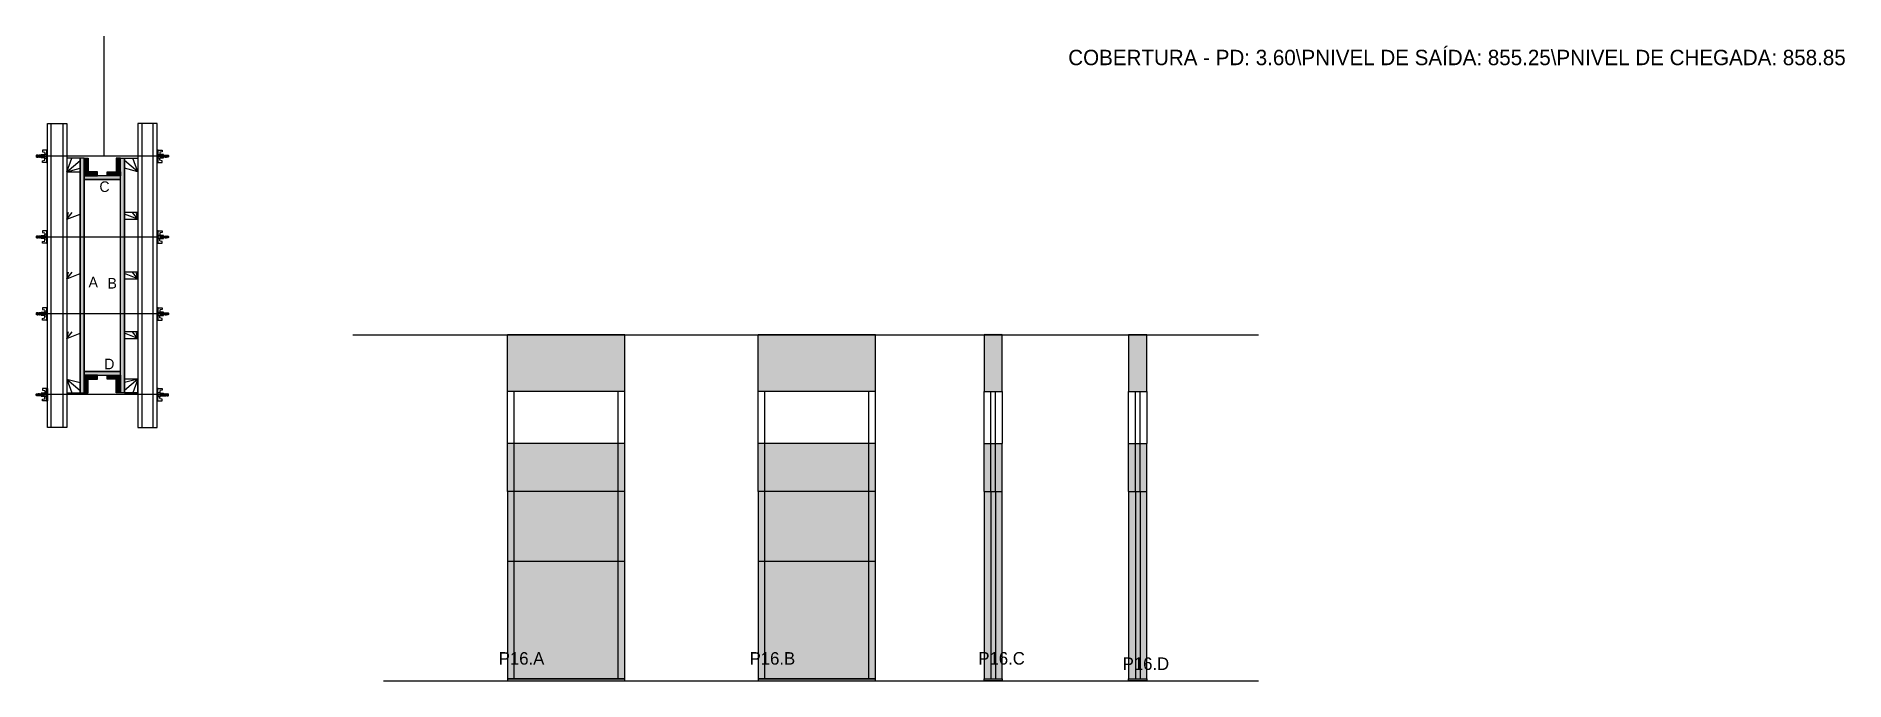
# Model space of a CAD drawing. Header units: metres. Extents: x 4520 to 6401, y 12394 to 13065.
import ezdxf

# ---------------------------------------------------------------- set-up
doc = ezdxf.new("R2010")
doc.units = ezdxf.units.M
for name, color, linetype in [('CHAPA', 7, 'Continuous'), ('COTA', 7, 'Continuous'), ('Hachura', 7, 'Continuous'), ('Madeira', 7, 'Continuous'), ('NOMENCLATURA', 7, 'Continuous'), ('Nível', 7, 'Continuous'), ('Painéis', 7, 'Continuous'), ('Perfil Metálico', 7, 'Continuous'), ('SARR_2.2x7', 7, 'Continuous'), ('SARRAFO', 7, 'Continuous'), ('Texto Seção', 7, 'Continuous'), ('TEXTO_GERAL', 7, 'Continuous')]:
    doc.layers.add(name, color=color, linetype=linetype)

msp = doc.modelspace()

# ---------------------------------------------------------------- hatches: boundary and pattern name
at = {"layer": 'COTA'}
h = msp.add_hatch(color=7, dxfattribs=at)
h.dxf.hatch_style = 1
h.paths.add_polyline_path([(5506.2, 12694.9), (5525.2, 12694.9), (5525.2, 12694.9), (5525.2, 12754.9), (5525.2, 12754.9), (5506.2, 12754.9), (5506.2, 12754.9), (5506.2, 12694.9)])
h = msp.add_hatch(color=7, dxfattribs=at)
h.dxf.hatch_style = 1
h.paths.add_polyline_path([(5010.5, 12753.9), (5010.5, 12694.9), (5010.5, 12694.9), (5132.5, 12694.9), (5132.5, 12694.9), (5132.5, 12753.9), (5132.5, 12753.9), (5010.5, 12753.9)])
h = msp.add_hatch(color=7, dxfattribs=at)
h.dxf.hatch_style = 1
h.paths.add_polyline_path([(5271.3, 12753.9), (5271.3, 12694.9), (5271.3, 12694.9), (5393.3, 12694.9), (5393.3, 12694.9), (5393.3, 12753.9), (5393.3, 12753.9), (5271.3, 12753.9)])
h = msp.add_hatch(color=7, dxfattribs=at)
h.dxf.hatch_style = 1
h.paths.add_polyline_path([(5675.6, 12694.9), (5675.6, 12753.9), (5675.6, 12753.9), (5656.6, 12753.9), (5656.6, 12753.9), (5656.6, 12694.9), (5656.6, 12694.9), (5675.6, 12694.9)])
at = {"layer": 'Hachura'}
h = msp.add_hatch(color=7, dxfattribs=at)
h.dxf.hatch_style = 1
h.paths.add_polyline_path([(4570.1, 12937.6), (4566.1, 12937.6), (4566.1, 12937.6), (4566.1, 12693.6), (4566.1, 12693.6), (4570.1, 12693.6), (4570.1, 12693.6), (4570.1, 12937.6)])
h = msp.add_hatch(color=7, dxfattribs=at)
h.dxf.hatch_style = 1
h.paths.add_polyline_path([(4570.1, 12937.6), (4566.1, 12937.6), (4566.1, 12937.6), (4566.1, 12693.6), (4566.1, 12693.6), (4570.1, 12693.6), (4570.1, 12693.6), (4570.1, 12937.6)])
h = msp.add_hatch(color=7, dxfattribs=at)
h.dxf.hatch_style = 1
h.paths.add_polyline_path([(4570.1, 12923.6), (4574.5, 12923.6), (4574.5, 12923.6), (4574.5, 12937.6), (4574.5, 12937.6), (4570.1, 12937.6), (4570.1, 12937.6), (4570.1, 12923.6)])
h = msp.add_hatch(color=7, dxfattribs=at)
h.dxf.hatch_style = 1
h.paths.add_polyline_path([(4570.1, 12919.2), (4570.1, 12923.6), (4570.1, 12923.6), (4584.1, 12923.6), (4584.1, 12923.6), (4584.1, 12919.2), (4584.1, 12919.2), (4570.1, 12919.2)])
h = msp.add_hatch(color=7, dxfattribs=at)
h.dxf.hatch_style = 1
h.paths.add_polyline_path([(4608.1, 12919.2), (4608.1, 12923.6), (4608.1, 12923.6), (4594.1, 12923.6), (4594.1, 12923.6), (4594.1, 12919.2), (4594.1, 12919.2), (4608.1, 12919.2)])
h = msp.add_hatch(color=7, dxfattribs=at)
h.dxf.hatch_style = 1
h.paths.add_polyline_path([(4608.1, 12923.6), (4603.7, 12923.6), (4603.7, 12923.6), (4603.7, 12937.6), (4603.7, 12937.6), (4608.1, 12937.6), (4608.1, 12937.6), (4608.1, 12923.6)])
h = msp.add_hatch(color=7, dxfattribs=at)
h.dxf.hatch_style = 1
h.paths.add_polyline_path([(4608.1, 12937.6), (4612.1, 12937.6), (4612.1, 12937.6), (4612.1, 12693.6), (4612.1, 12693.6), (4608.1, 12693.6), (4608.1, 12693.6), (4608.1, 12937.6)])
h = msp.add_hatch(color=7, dxfattribs=at)
h.dxf.hatch_style = 1
h.paths.add_polyline_path([(4608.1, 12937.6), (4612.1, 12937.6), (4612.1, 12937.6), (4612.1, 12693.6), (4612.1, 12693.6), (4608.1, 12693.6), (4608.1, 12693.6), (4608.1, 12937.6)])
h = msp.add_hatch(color=7, dxfattribs=at)
h.dxf.hatch_style = 1
h.paths.add_polyline_path([(4608.1, 12915.6), (4608.1, 12919.2), (4608.1, 12919.2), (4570.1, 12919.2), (4570.1, 12919.2), (4570.1, 12915.6), (4570.1, 12915.6), (4608.1, 12915.6)])
h = msp.add_hatch(color=7, dxfattribs=at)
h.dxf.hatch_style = 1
h.paths.add_polyline_path([(4608.1, 12915.6), (4608.1, 12919.2), (4608.1, 12919.2), (4570.1, 12919.2), (4570.1, 12919.2), (4570.1, 12915.6), (4570.1, 12915.6), (4608.1, 12915.6)])
h = msp.add_hatch(color=7, dxfattribs=at)
h.dxf.hatch_style = 1
h.paths.add_polyline_path([(4608.1, 12712), (4608.1, 12715.6), (4608.1, 12715.6), (4570.1, 12715.6), (4570.1, 12715.6), (4570.1, 12712), (4570.1, 12712), (4608.1, 12712)])
h = msp.add_hatch(color=7, dxfattribs=at)
h.dxf.hatch_style = 1
h.paths.add_polyline_path([(4608.1, 12712), (4608.1, 12715.6), (4608.1, 12715.6), (4570.1, 12715.6), (4570.1, 12715.6), (4570.1, 12712), (4570.1, 12712), (4608.1, 12712)])
h = msp.add_hatch(color=7, dxfattribs=at)
h.dxf.hatch_style = 1
h.paths.add_polyline_path([(4570.1, 12707.6), (4570.1, 12712), (4570.1, 12712), (4584.1, 12712), (4584.1, 12712), (4584.1, 12707.6), (4584.1, 12707.6), (4570.1, 12707.6)])
h = msp.add_hatch(color=7, dxfattribs=at)
h.dxf.hatch_style = 1
h.paths.add_polyline_path([(4570.1, 12707.6), (4574.5, 12707.6), (4574.5, 12707.6), (4574.5, 12693.6), (4574.5, 12693.6), (4570.1, 12693.6), (4570.1, 12693.6), (4570.1, 12707.6)])
h = msp.add_hatch(color=7, dxfattribs=at)
h.dxf.hatch_style = 1
h.paths.add_polyline_path([(4608.1, 12707.6), (4608.1, 12712), (4608.1, 12712), (4594.1, 12712), (4594.1, 12712), (4594.1, 12707.6), (4594.1, 12707.6), (4608.1, 12707.6)])
h = msp.add_hatch(color=7, dxfattribs=at)
h.dxf.hatch_style = 1
h.paths.add_polyline_path([(4608.1, 12707.6), (4603.7, 12707.6), (4603.7, 12707.6), (4603.7, 12693.6), (4603.7, 12693.6), (4608.1, 12693.6), (4608.1, 12693.6), (4608.1, 12707.6)])
h = msp.add_hatch(color=7, dxfattribs=at)
h.dxf.hatch_style = 1
h.paths.add_polyline_path([(5010.5, 12640.9), (5010.5, 12517.9), (5010.5, 12517.9), (5132.5, 12517.9), (5132.5, 12517.9), (5132.5, 12640.9), (5132.5, 12640.9), (5010.5, 12640.9)])
h = msp.add_hatch(color=7, dxfattribs=at)
h.dxf.hatch_style = 1
h.paths.add_polyline_path([(5271.3, 12640.9), (5271.3, 12517.9), (5271.3, 12517.9), (5393.3, 12517.9), (5393.3, 12517.9), (5393.3, 12640.9), (5393.3, 12640.9), (5271.3, 12640.9)])
h = msp.add_hatch(color=7, dxfattribs=at)
h.dxf.hatch_style = 1
h.paths.add_polyline_path([(5525.2, 12393.9), (5525.2, 12640.9), (5525.2, 12640.9), (5506.2, 12640.9), (5506.2, 12640.9), (5506.2, 12393.9), (5506.2, 12393.9), (5525.2, 12393.9)])
h = msp.add_hatch(color=7, dxfattribs=at)
h.dxf.hatch_style = 1
h.paths.add_polyline_path([(5675.6, 12640.9), (5656.6, 12640.9), (5656.6, 12640.9), (5656.6, 12393.9), (5656.6, 12393.9), (5675.6, 12393.9), (5675.6, 12393.9), (5675.6, 12640.9)])
h = msp.add_hatch(color=7, dxfattribs=at)
h.dxf.hatch_style = 1
h.paths.add_polyline_path([(5132.5, 12517.9), (5010.5, 12517.9), (5010.5, 12517.9), (5010.5, 12393.9), (5010.5, 12393.9), (5132.5, 12393.9), (5132.5, 12393.9), (5132.5, 12517.9)])
h = msp.add_hatch(color=7, dxfattribs=at)
h.dxf.hatch_style = 1
h.paths.add_polyline_path([(5393.3, 12517.9), (5271.3, 12517.9), (5271.3, 12517.9), (5271.3, 12393.9), (5271.3, 12393.9), (5393.3, 12393.9), (5393.3, 12393.9), (5393.3, 12517.9)])

# ---------------------------------------------------------------- linework, layer by layer
at = {"layer": 'CHAPA', "color": 7, "lineweight": 25}
for points in [[(4570.1, 12937.6), (4566.1, 12937.6), (4566.1, 12693.6), (4570.1, 12693.6)], [(4570.1, 12937.6), (4566.1, 12937.6), (4566.1, 12693.6), (4570.1, 12693.6)], [(4608.1, 12937.6), (4612.1, 12937.6), (4612.1, 12693.6), (4608.1, 12693.6)], [(4608.1, 12937.6), (4612.1, 12937.6), (4612.1, 12693.6), (4608.1, 12693.6)], [(4608.1, 12915.6), (4608.1, 12919.2), (4570.1, 12919.2), (4570.1, 12915.6)], [(4608.1, 12915.6), (4608.1, 12919.2), (4570.1, 12919.2), (4570.1, 12915.6)], [(4608.1, 12712), (4608.1, 12715.6), (4570.1, 12715.6), (4570.1, 12712)], [(4608.1, 12712), (4608.1, 12715.6), (4570.1, 12715.6), (4570.1, 12712)]]:
    msp.add_lwpolyline(points, close=True, dxfattribs=at)
at = {"layer": 'COTA', "color": 7, "lineweight": 25}
for p, q in [((5132.5, 12753.9), (5010.5, 12753.9)), ((5010.5, 12694.9), (5010.5, 12753.9)), ((5132.5, 12694.9), (5132.5, 12753.9)), ((5393.3, 12753.9), (5271.3, 12753.9)), ((5393.3, 12753.9), (5271.3, 12753.9)), ((5271.3, 12694.9), (5271.3, 12753.9)), ((5393.3, 12694.9), (5393.3, 12753.9))]:
    msp.add_line(p, q, dxfattribs=at)
for points in [[(5525.2, 12694.9), (5525.2, 12753.9), (5506.2, 12753.9), (5506.2, 12694.9)], [(5675.6, 12694.9), (5675.6, 12753.9), (5656.6, 12753.9), (5656.6, 12694.9)]]:
    msp.add_lwpolyline(points, dxfattribs=at)
at = {"layer": 'Defpoints', "color": 7, "lineweight": 25}
msp.add_line((4591, 12939.6), (4591, 13064.6), dxfattribs=at)
at = {"layer": 'Hachura', "color": 7, "lineweight": 25}
for p, q in [((4532.1, 12946), (4527, 12946)), ((4527, 12946), (4527, 12944.3)), ((4527, 12944.3), (4529.2, 12943.8)), ((4529.4, 12943.5), (4529.4, 12941.5)), ((4531.2, 12946), (4531.2, 12933.1)), ((4531.2, 12946), (4531.2, 12940.9)), ((4531.2, 12945.9), (4532.1, 12945.9)), ((4531.2, 12945.7), (4532.1, 12945.7)), ((4531.2, 12945.3), (4532.1, 12945.3)), ((4531.2, 12944.9), (4532.1, 12944.9)), ((4531.2, 12944), (4532.1, 12944)), ((4531.2, 12942.6), (4532.1, 12942.6)), ((4532.1, 12933.1), (4532.1, 12946)), ((4646.1, 12933.1), (4646.1, 12946)), ((4646.1, 12946), (4651.3, 12946)), ((4647.1, 12945.9), (4646.1, 12945.9)), ((4647.1, 12945.7), (4646.1, 12945.7)), ((4647.1, 12945.3), (4646.1, 12945.3)), ((4647.1, 12944.9), (4646.1, 12944.9)), ((4647.1, 12944), (4646.1, 12944)), ((4647.1, 12942.6), (4646.1, 12942.6)), ((4647, 12946), (4647, 12933.1)), ((4647, 12946), (4647, 12940.9)), ((4648.8, 12943.5), (4648.8, 12941.5)), ((4651.3, 12944.3), (4649.1, 12943.8)), ((4651.3, 12946), (4651.3, 12944.3)), ((4520.7, 12940.6), (4520.3, 12940.3)), ((4520.3, 12940.3), (4520.3, 12939)), ((4520.7, 12938.7), (4520.3, 12939)), ((4521, 12940.6), (4520.7, 12940.6)), ((4520.7, 12940.6), (4520.7, 12940.6)), ((4520.7, 12938.7), (4520.7, 12940.6)), ((4521.3, 12938.7), (4520.7, 12940)), ((4521.2, 12938.6), (4520.7, 12939.7)), ((4520.7, 12939.2), (4521, 12938.5)), ((4520.7, 12938.9), (4520.8, 12938.7)), ((4520.8, 12938.7), (4520.7, 12938.7)), ((4521, 12940.6), (4521.9, 12938.7)), ((4521, 12940.6), (4521.9, 12938.7)), ((4521.1, 12940.7), (4522.2, 12938.5)), ((4522.4, 12938.6), (4521.3, 12940.7)), ((4521.3, 12938.7), (4521.9, 12938.7)), ((4522.1, 12940.6), (4521.5, 12940.6)), ((4522.5, 12938.7), (4521.5, 12940.6)), ((4522.1, 12940.6), (4523.1, 12938.7)), ((4522.2, 12940.7), (4523.3, 12938.5)), ((4523.5, 12938.6), (4522.5, 12940.7)), ((4523.1, 12938.7), (4522.5, 12938.7)), ((4523.3, 12940.6), (4522.7, 12940.6)), ((4523.6, 12938.7), (4522.7, 12940.6)), ((4522.9, 12940.6), (4522.7, 12940.6)), ((4523.3, 12940.6), (4524.3, 12938.7)), ((4523.4, 12940.7), (4524.5, 12938.5)), ((4524.7, 12938.6), (4523.6, 12940.7)), ((4523.8, 12938.7), (4523.6, 12938.7)), ((4524.5, 12940.6), (4523.8, 12940.6)), ((4524.8, 12938.7), (4523.8, 12940.6)), ((4523.8, 12938.7), (4524.3, 12938.7)), ((4524.5, 12940.6), (4525.4, 12938.7)), ((4525.4, 12939.4), (4524.8, 12940.7)), ((4524.8, 12938.7), (4525.4, 12938.7)), ((4525.4, 12939.7), (4525, 12940.6)), ((4525.4, 12940.6), (4525, 12940.6)), ((4656.9, 12939.6), (4525.1, 12939.6)), ((4525.4, 12937.9), (4525.4, 12941.3)), ((4525.4, 12941.3), (4528.7, 12941.3)), ((4525.4, 12940.2), (4528.7, 12940.2)), ((4525.4, 12938.7), (4528.7, 12938.7)), ((4528.7, 12937.9), (4525.4, 12937.9)), ((4525.5, 12937.9), (4525.5, 12941.3)), ((4527, 12934.8), (4529.2, 12935.4)), ((4527, 12933.1), (4527, 12934.8)), ((4531.2, 12933.1), (4527, 12933.1)), ((4528.7, 12941.5), (4528.7, 12937.6)), ((4531.2, 12941.5), (4528.7, 12941.5)), ((4528.7, 12937.6), (4528.7, 12937.9)), ((4528.7, 12937.6), (4528.7, 12937.9)), ((4528.7, 12937.6), (4531.2, 12937.6)), ((4531.2, 12939.9), (4529.2, 12939.9)), ((4529.2, 12939.4), (4531.2, 12939.4)), ((4529.4, 12935.7), (4529.4, 12937.6)), ((4531.2, 12939.6), (4531.2, 12941.5)), ((4531.2, 12940.9), (4531.2, 12940.2)), ((4531.2, 12939.6), (4532.1, 12939.6)), ((4531.2, 12936.5), (4532.1, 12936.5)), ((4531.2, 12935.1), (4532.1, 12935.1)), ((4531.2, 12934.3), (4532.1, 12934.3)), ((4531.2, 12933.8), (4532.1, 12933.8)), ((4531.2, 12933.5), (4532.1, 12933.5)), ((4531.2, 12933.3), (4532.1, 12933.3)), ((4531.2, 12933.1), (4532.1, 12933.1)), ((4531.6, 12940.5), (4531.3, 12940.5)), ((4531.4, 12938.6), (4531.8, 12938.6)), ((4532, 12940.5), (4531.6, 12940.5)), ((4532.1, 12934.1), (4532.1, 12941.9)), ((4646.1, 12934.1), (4646.1, 12941.9)), ((4647, 12939.6), (4646.1, 12939.6)), ((4647.1, 12936.5), (4646.1, 12936.5)), ((4647.1, 12935.1), (4646.1, 12935.1)), ((4647.1, 12934.3), (4646.1, 12934.3)), ((4647.1, 12933.8), (4646.1, 12933.8)), ((4647.1, 12933.5), (4646.1, 12933.5)), ((4647.1, 12933.3), (4646.1, 12933.3)), ((4647, 12933.1), (4646.1, 12933.1)), ((4646.3, 12940.5), (4646.7, 12940.5)), ((4646.9, 12938.6), (4646.5, 12938.6)), ((4646.7, 12940.5), (4646.9, 12940.5)), ((4647, 12939.6), (4647, 12941.5)), ((4647, 12941.5), (4649.6, 12941.5)), ((4647, 12940.9), (4647, 12940.2)), ((4647, 12939.9), (4649, 12939.9)), ((4649, 12939.4), (4647, 12939.4)), ((4649.6, 12937.6), (4647, 12937.6)), ((4647, 12933.1), (4651.3, 12933.1)), ((4648.8, 12935.7), (4648.8, 12937.6)), ((4651.3, 12934.8), (4649.1, 12935.4)), ((4649.6, 12941.5), (4649.6, 12937.6)), ((4652.8, 12941.3), (4649.6, 12941.3)), ((4652.8, 12940.2), (4649.6, 12940.2)), ((4652.8, 12938.7), (4649.6, 12938.7)), ((4649.6, 12937.9), (4652.8, 12937.9)), ((4649.6, 12937.6), (4649.6, 12937.9)), ((4649.6, 12937.6), (4649.6, 12937.9)), ((4651.3, 12933.1), (4651.3, 12934.8)), ((4652.8, 12937.9), (4652.8, 12941.3)), ((4652.8, 12937.9), (4652.8, 12941.3)), ((4652.8, 12939.4), (4653.5, 12940.7)), ((4653.8, 12940.6), (4652.8, 12938.7)), ((4652.8, 12939.7), (4653.3, 12940.6)), ((4652.8, 12940.6), (4653.3, 12940.6)), ((4653.5, 12938.7), (4652.8, 12938.7)), ((4653.5, 12938.7), (4654.5, 12940.6)), ((4653.6, 12938.6), (4654.6, 12940.7)), ((4654.9, 12940.7), (4653.8, 12938.5)), ((4653.8, 12940.6), (4654.5, 12940.6)), ((4655, 12940.6), (4654, 12938.7)), ((4654.4, 12938.7), (4654, 12938.7)), ((4654.4, 12938.7), (4654.7, 12938.7)), ((4654.7, 12938.6), (4655.8, 12940.7)), ((4654.7, 12938.7), (4655.6, 12940.6)), ((4656, 12940.7), (4655, 12938.5)), ((4655, 12940.6), (4655.6, 12940.6)), ((4656.1, 12940.6), (4655.2, 12938.7)), ((4655.2, 12938.7), (4655.8, 12938.7)), ((4655.4, 12940.6), (4655.6, 12940.6)), ((4655.8, 12938.7), (4656.8, 12940.6)), ((4655.9, 12938.6), (4657, 12940.7)), ((4657.2, 12940.7), (4656.1, 12938.5)), ((4656.1, 12940.6), (4656.8, 12940.6)), ((4657.3, 12940.6), (4656.3, 12938.7)), ((4657.3, 12940.6), (4656.3, 12938.7)), ((4657, 12938.7), (4656.3, 12938.7)), ((4657, 12938.7), (4657.6, 12940)), ((4657.1, 12938.6), (4657.6, 12939.7)), ((4657.3, 12940.6), (4657.6, 12940.6)), ((4657.6, 12939.2), (4657.3, 12938.5)), ((4657.6, 12938.9), (4657.5, 12938.7)), ((4657.5, 12938.7), (4657.6, 12938.7)), ((4657.6, 12940.6), (4657.6, 12940.6)), ((4657.6, 12940.6), (4657.9, 12940.3)), ((4657.6, 12938.7), (4657.6, 12940.6)), ((4657.6, 12938.7), (4657.9, 12939)), ((4657.9, 12940.3), (4657.9, 12939)), ((4520.7, 12856.6), (4520.3, 12856.3)), ((4520.3, 12856.3), (4520.3, 12855)), ((4520.7, 12854.7), (4520.3, 12855)), ((4521, 12856.6), (4520.7, 12856.6)), ((4520.7, 12856.6), (4520.7, 12856.6)), ((4520.7, 12854.7), (4520.7, 12856.6)), ((4521.3, 12854.7), (4520.7, 12856)), ((4521.2, 12854.6), (4520.7, 12855.7)), ((4520.7, 12855.2), (4521, 12854.5)), ((4520.7, 12854.9), (4520.8, 12854.7)), ((4520.8, 12854.7), (4520.7, 12854.7)), ((4521, 12856.6), (4521.9, 12854.7)), ((4521, 12856.6), (4521.9, 12854.7)), ((4521.1, 12856.7), (4522.2, 12854.5)), ((4522.4, 12854.6), (4521.3, 12856.7)), ((4521.3, 12854.7), (4521.9, 12854.7)), ((4522.1, 12856.6), (4521.5, 12856.6)), ((4522.5, 12854.7), (4521.5, 12856.6)), ((4522.1, 12856.6), (4523.1, 12854.7)), ((4522.2, 12856.7), (4523.3, 12854.5)), ((4523.5, 12854.6), (4522.5, 12856.7)), ((4523.1, 12854.7), (4522.5, 12854.7)), ((4523.3, 12856.6), (4522.7, 12856.6)), ((4523.6, 12854.7), (4522.7, 12856.6)), ((4522.9, 12856.6), (4522.7, 12856.6)), ((4523.3, 12856.6), (4524.3, 12854.7)), ((4523.4, 12856.7), (4524.5, 12854.5)), ((4524.7, 12854.6), (4523.6, 12856.7)), ((4523.8, 12854.7), (4523.6, 12854.7)), ((4524.5, 12856.6), (4523.8, 12856.6)), ((4524.8, 12854.7), (4523.8, 12856.6)), ((4523.8, 12854.7), (4524.3, 12854.7)), ((4524.5, 12856.6), (4525.4, 12854.7)), ((4525.4, 12855.4), (4524.8, 12856.7)), ((4524.8, 12854.7), (4525.4, 12854.7)), ((4525.4, 12855.7), (4525, 12856.6)), ((4525.4, 12856.6), (4525, 12856.6)), ((4656.9, 12855.6), (4525.1, 12855.6)), ((4525.4, 12853.9), (4525.4, 12857.3)), ((4525.4, 12857.3), (4528.7, 12857.3)), ((4525.4, 12856.2), (4528.7, 12856.2)), ((4525.4, 12854.7), (4528.7, 12854.7)), ((4528.7, 12853.9), (4525.4, 12853.9)), ((4525.5, 12853.9), (4525.5, 12857.3)), ((4532.1, 12862), (4527, 12862)), ((4527, 12862), (4527, 12860.3)), ((4527, 12860.3), (4529.2, 12859.8)), ((4527, 12850.8), (4529.2, 12851.4)), ((4527, 12849.1), (4527, 12850.8)), ((4531.2, 12849.1), (4527, 12849.1)), ((4528.7, 12857.5), (4528.7, 12853.6)), ((4531.2, 12857.5), (4528.7, 12857.5)), ((4528.7, 12853.6), (4528.7, 12853.9)), ((4528.7, 12853.6), (4528.7, 12853.9)), ((4528.7, 12853.6), (4531.2, 12853.6)), ((4531.2, 12855.9), (4529.2, 12855.9)), ((4529.2, 12855.4), (4531.2, 12855.4)), ((4529.4, 12859.5), (4529.4, 12857.5)), ((4529.4, 12851.7), (4529.4, 12853.6)), ((4531.2, 12862), (4531.2, 12849.1)), ((4531.2, 12862), (4531.2, 12856.9)), ((4531.2, 12861.9), (4532.1, 12861.9)), ((4531.2, 12861.7), (4532.1, 12861.7)), ((4531.2, 12861.3), (4532.1, 12861.3)), ((4531.2, 12860.9), (4532.1, 12860.9)), ((4531.2, 12860), (4532.1, 12860)), ((4531.2, 12858.6), (4532.1, 12858.6)), ((4531.2, 12855.6), (4531.2, 12857.5)), ((4531.2, 12856.9), (4531.2, 12856.2)), ((4531.2, 12855.6), (4532.1, 12855.6)), ((4531.2, 12852.5), (4532.1, 12852.5)), ((4531.2, 12851.1), (4532.1, 12851.1)), ((4531.2, 12850.3), (4532.1, 12850.3)), ((4531.2, 12849.8), (4532.1, 12849.8)), ((4531.2, 12849.5), (4532.1, 12849.5)), ((4531.2, 12849.3), (4532.1, 12849.3)), ((4531.2, 12849.1), (4532.1, 12849.1)), ((4531.6, 12856.5), (4531.3, 12856.5)), ((4531.4, 12854.6), (4531.8, 12854.6)), ((4532, 12856.5), (4531.6, 12856.5)), ((4532.1, 12849.1), (4532.1, 12862)), ((4532.1, 12850.1), (4532.1, 12857.9)), ((4646.1, 12849.1), (4646.1, 12862)), ((4646.1, 12862), (4651.3, 12862)), ((4647.1, 12861.9), (4646.1, 12861.9)), ((4647.1, 12861.7), (4646.1, 12861.7)), ((4647.1, 12861.3), (4646.1, 12861.3)), ((4647.1, 12860.9), (4646.1, 12860.9)), ((4647.1, 12860), (4646.1, 12860)), ((4647.1, 12858.6), (4646.1, 12858.6)), ((4646.1, 12850.1), (4646.1, 12857.9)), ((4647, 12855.6), (4646.1, 12855.6)), ((4647.1, 12852.5), (4646.1, 12852.5)), ((4647.1, 12851.1), (4646.1, 12851.1)), ((4647.1, 12850.3), (4646.1, 12850.3)), ((4647.1, 12849.8), (4646.1, 12849.8)), ((4647.1, 12849.5), (4646.1, 12849.5)), ((4647.1, 12849.3), (4646.1, 12849.3)), ((4647, 12849.1), (4646.1, 12849.1)), ((4646.3, 12856.5), (4646.7, 12856.5)), ((4646.9, 12854.6), (4646.5, 12854.6)), ((4646.7, 12856.5), (4646.9, 12856.5)), ((4647, 12862), (4647, 12849.1)), ((4647, 12862), (4647, 12856.9)), ((4647, 12855.6), (4647, 12857.5)), ((4647, 12857.5), (4649.6, 12857.5)), ((4647, 12856.9), (4647, 12856.2)), ((4647, 12855.9), (4649, 12855.9)), ((4649, 12855.4), (4647, 12855.4)), ((4649.6, 12853.6), (4647, 12853.6)), ((4647, 12849.1), (4651.3, 12849.1)), ((4648.8, 12859.5), (4648.8, 12857.5)), ((4648.8, 12851.7), (4648.8, 12853.6)), ((4651.3, 12860.3), (4649.1, 12859.8)), ((4651.3, 12850.8), (4649.1, 12851.4)), ((4649.6, 12857.5), (4649.6, 12853.6)), ((4652.8, 12857.3), (4649.6, 12857.3)), ((4652.8, 12856.2), (4649.6, 12856.2)), ((4652.8, 12854.7), (4649.6, 12854.7)), ((4649.6, 12853.9), (4652.8, 12853.9)), ((4649.6, 12853.6), (4649.6, 12853.9)), ((4649.6, 12853.6), (4649.6, 12853.9)), ((4651.3, 12862), (4651.3, 12860.3)), ((4651.3, 12849.1), (4651.3, 12850.8)), ((4652.8, 12853.9), (4652.8, 12857.3)), ((4652.8, 12853.9), (4652.8, 12857.3)), ((4652.8, 12855.4), (4653.5, 12856.7)), ((4653.8, 12856.6), (4652.8, 12854.7)), ((4652.8, 12855.7), (4653.3, 12856.6)), ((4652.8, 12856.6), (4653.3, 12856.6)), ((4653.5, 12854.7), (4652.8, 12854.7)), ((4653.5, 12854.7), (4654.5, 12856.6)), ((4653.6, 12854.6), (4654.6, 12856.7)), ((4654.9, 12856.7), (4653.8, 12854.5)), ((4653.8, 12856.6), (4654.5, 12856.6)), ((4655, 12856.6), (4654, 12854.7)), ((4654.4, 12854.7), (4654, 12854.7)), ((4654.4, 12854.7), (4654.7, 12854.7)), ((4654.7, 12854.6), (4655.8, 12856.7)), ((4654.7, 12854.7), (4655.6, 12856.6)), ((4656, 12856.7), (4655, 12854.5)), ((4655, 12856.6), (4655.6, 12856.6)), ((4656.1, 12856.6), (4655.2, 12854.7)), ((4655.2, 12854.7), (4655.8, 12854.7)), ((4655.4, 12856.6), (4655.6, 12856.6)), ((4655.8, 12854.7), (4656.8, 12856.6)), ((4655.9, 12854.6), (4657, 12856.7)), ((4657.2, 12856.7), (4656.1, 12854.5)), ((4656.1, 12856.6), (4656.8, 12856.6)), ((4657.3, 12856.6), (4656.3, 12854.7)), ((4657.3, 12856.6), (4656.3, 12854.7)), ((4657, 12854.7), (4656.3, 12854.7)), ((4657, 12854.7), (4657.6, 12856)), ((4657.1, 12854.6), (4657.6, 12855.7)), ((4657.3, 12856.6), (4657.6, 12856.6)), ((4657.6, 12855.2), (4657.3, 12854.5)), ((4657.6, 12854.9), (4657.5, 12854.7)), ((4657.5, 12854.7), (4657.6, 12854.7)), ((4657.6, 12856.6), (4657.6, 12856.6)), ((4657.6, 12856.6), (4657.9, 12856.3)), ((4657.6, 12854.7), (4657.6, 12856.6)), ((4657.6, 12854.7), (4657.9, 12855)), ((4657.9, 12856.3), (4657.9, 12855)), ((4520.7, 12776.6), (4520.3, 12776.3)), ((4520.3, 12776.3), (4520.3, 12775)), ((4520.7, 12774.7), (4520.3, 12775)), ((4521, 12776.6), (4520.7, 12776.6)), ((4520.7, 12776.6), (4520.7, 12776.6)), ((4520.7, 12774.7), (4520.7, 12776.6)), ((4521.3, 12774.7), (4520.7, 12776)), ((4521.2, 12774.6), (4520.7, 12775.7)), ((4520.7, 12775.2), (4521, 12774.5)), ((4520.7, 12774.9), (4520.8, 12774.7)), ((4520.8, 12774.7), (4520.7, 12774.7)), ((4521, 12776.6), (4521.9, 12774.7)), ((4521, 12776.6), (4521.9, 12774.7)), ((4521.1, 12776.7), (4522.2, 12774.5)), ((4522.4, 12774.6), (4521.3, 12776.7)), ((4521.3, 12774.7), (4521.9, 12774.7)), ((4522.1, 12776.6), (4521.5, 12776.6)), ((4522.5, 12774.7), (4521.5, 12776.6)), ((4522.1, 12776.6), (4523.1, 12774.7)), ((4522.2, 12776.7), (4523.3, 12774.5)), ((4523.5, 12774.6), (4522.5, 12776.7)), ((4523.1, 12774.7), (4522.5, 12774.7)), ((4523.3, 12776.6), (4522.7, 12776.6)), ((4523.6, 12774.7), (4522.7, 12776.6)), ((4522.9, 12776.6), (4522.7, 12776.6)), ((4523.3, 12776.6), (4524.3, 12774.7)), ((4523.4, 12776.7), (4524.5, 12774.5)), ((4524.7, 12774.6), (4523.6, 12776.7)), ((4523.8, 12774.7), (4523.6, 12774.7)), ((4524.5, 12776.6), (4523.8, 12776.6)), ((4524.8, 12774.7), (4523.8, 12776.6)), ((4523.8, 12774.7), (4524.3, 12774.7)), ((4524.5, 12776.6), (4525.4, 12774.7)), ((4525.4, 12775.4), (4524.8, 12776.7)), ((4524.8, 12774.7), (4525.4, 12774.7)), ((4525.4, 12775.7), (4525, 12776.6)), ((4525.4, 12776.6), (4525, 12776.6)), ((4656.9, 12775.6), (4525.1, 12775.6)), ((4525.4, 12773.9), (4525.4, 12777.3)), ((4525.4, 12777.3), (4528.7, 12777.3)), ((4525.4, 12776.2), (4528.7, 12776.2)), ((4525.4, 12774.7), (4528.7, 12774.7)), ((4528.7, 12773.9), (4525.4, 12773.9)), ((4525.5, 12773.9), (4525.5, 12777.3)), ((4532.1, 12782), (4527, 12782)), ((4527, 12782), (4527, 12780.3)), ((4527, 12780.3), (4529.2, 12779.8)), ((4528.7, 12777.5), (4528.7, 12773.6)), ((4531.2, 12777.5), (4528.7, 12777.5)), ((4528.7, 12773.6), (4528.7, 12773.9)), ((4528.7, 12773.6), (4528.7, 12773.9)), ((4528.7, 12773.6), (4531.2, 12773.6)), ((4531.2, 12775.9), (4529.2, 12775.9)), ((4529.2, 12775.4), (4531.2, 12775.4)), ((4529.4, 12779.5), (4529.4, 12777.5)), ((4529.4, 12771.7), (4529.4, 12773.6)), ((4531.2, 12782), (4531.2, 12769.1)), ((4531.2, 12782), (4531.2, 12776.9)), ((4531.2, 12781.9), (4532.1, 12781.9)), ((4531.2, 12781.7), (4532.1, 12781.7)), ((4531.2, 12781.3), (4532.1, 12781.3)), ((4531.2, 12780.9), (4532.1, 12780.9)), ((4531.2, 12780), (4532.1, 12780)), ((4531.2, 12778.6), (4532.1, 12778.6)), ((4531.2, 12775.6), (4531.2, 12777.5)), ((4531.2, 12776.9), (4531.2, 12776.2)), ((4531.2, 12775.6), (4532.1, 12775.6)), ((4531.6, 12776.5), (4531.3, 12776.5)), ((4531.4, 12774.6), (4531.8, 12774.6)), ((4532, 12776.5), (4531.6, 12776.5)), ((4532.1, 12769.1), (4532.1, 12782)), ((4532.1, 12770.1), (4532.1, 12777.9)), ((4646.1, 12769.1), (4646.1, 12782)), ((4646.1, 12782), (4651.3, 12782)), ((4647.1, 12781.9), (4646.1, 12781.9)), ((4647.1, 12781.7), (4646.1, 12781.7)), ((4647.1, 12781.3), (4646.1, 12781.3)), ((4647.1, 12780.9), (4646.1, 12780.9)), ((4647.1, 12780), (4646.1, 12780)), ((4647.1, 12778.6), (4646.1, 12778.6)), ((4646.1, 12770.1), (4646.1, 12777.9)), ((4647, 12775.6), (4646.1, 12775.6)), ((4646.3, 12776.5), (4646.7, 12776.5)), ((4646.9, 12774.6), (4646.5, 12774.6)), ((4646.7, 12776.5), (4646.9, 12776.5)), ((4647, 12782), (4647, 12769.1)), ((4647, 12782), (4647, 12776.9)), ((4647, 12775.6), (4647, 12777.5)), ((4647, 12777.5), (4649.6, 12777.5)), ((4647, 12776.9), (4647, 12776.2)), ((4647, 12775.9), (4649, 12775.9)), ((4649, 12775.4), (4647, 12775.4)), ((4649.6, 12773.6), (4647, 12773.6)), ((4648.8, 12779.5), (4648.8, 12777.5)), ((4648.8, 12771.7), (4648.8, 12773.6)), ((4651.3, 12780.3), (4649.1, 12779.8)), ((4649.6, 12777.5), (4649.6, 12773.6)), ((4652.8, 12777.3), (4649.6, 12777.3)), ((4652.8, 12776.2), (4649.6, 12776.2)), ((4652.8, 12774.7), (4649.6, 12774.7)), ((4649.6, 12773.9), (4652.8, 12773.9)), ((4649.6, 12773.6), (4649.6, 12773.9)), ((4649.6, 12773.6), (4649.6, 12773.9)), ((4651.3, 12782), (4651.3, 12780.3)), ((4652.8, 12773.9), (4652.8, 12777.3)), ((4652.8, 12773.9), (4652.8, 12777.3)), ((4652.8, 12775.4), (4653.5, 12776.7)), ((4653.8, 12776.6), (4652.8, 12774.7)), ((4652.8, 12775.7), (4653.3, 12776.6)), ((4652.8, 12776.6), (4653.3, 12776.6)), ((4653.5, 12774.7), (4652.8, 12774.7)), ((4653.5, 12774.7), (4654.5, 12776.6)), ((4653.6, 12774.6), (4654.6, 12776.7)), ((4654.9, 12776.7), (4653.8, 12774.5)), ((4653.8, 12776.6), (4654.5, 12776.6)), ((4655, 12776.6), (4654, 12774.7)), ((4654.4, 12774.7), (4654, 12774.7)), ((4654.4, 12774.7), (4654.7, 12774.7)), ((4654.7, 12774.6), (4655.8, 12776.7)), ((4654.7, 12774.7), (4655.6, 12776.6)), ((4656, 12776.7), (4655, 12774.5)), ((4655, 12776.6), (4655.6, 12776.6)), ((4656.1, 12776.6), (4655.2, 12774.7)), ((4655.2, 12774.7), (4655.8, 12774.7)), ((4655.4, 12776.6), (4655.6, 12776.6)), ((4655.8, 12774.7), (4656.8, 12776.6)), ((4655.9, 12774.6), (4657, 12776.7)), ((4657.2, 12776.7), (4656.1, 12774.5)), ((4656.1, 12776.6), (4656.8, 12776.6)), ((4657.3, 12776.6), (4656.3, 12774.7)), ((4657.3, 12776.6), (4656.3, 12774.7)), ((4657, 12774.7), (4656.3, 12774.7)), ((4657, 12774.7), (4657.6, 12776)), ((4657.1, 12774.6), (4657.6, 12775.7)), ((4657.3, 12776.6), (4657.6, 12776.6)), ((4657.6, 12775.2), (4657.3, 12774.5)), ((4657.6, 12774.9), (4657.5, 12774.7)), ((4657.5, 12774.7), (4657.6, 12774.7)), ((4657.6, 12776.6), (4657.6, 12776.6)), ((4657.6, 12776.6), (4657.9, 12776.3)), ((4657.6, 12774.7), (4657.6, 12776.6)), ((4657.6, 12774.7), (4657.9, 12775)), ((4657.9, 12776.3), (4657.9, 12775)), ((4527, 12770.8), (4529.2, 12771.4)), ((4527, 12769.1), (4527, 12770.8)), ((4531.2, 12769.1), (4527, 12769.1)), ((4531.2, 12772.5), (4532.1, 12772.5)), ((4531.2, 12771.1), (4532.1, 12771.1)), ((4531.2, 12770.3), (4532.1, 12770.3)), ((4531.2, 12769.8), (4532.1, 12769.8)), ((4531.2, 12769.5), (4532.1, 12769.5)), ((4531.2, 12769.3), (4532.1, 12769.3)), ((4531.2, 12769.1), (4532.1, 12769.1)), ((4647.1, 12772.5), (4646.1, 12772.5)), ((4647.1, 12771.1), (4646.1, 12771.1)), ((4647.1, 12770.3), (4646.1, 12770.3)), ((4647.1, 12769.8), (4646.1, 12769.8)), ((4647.1, 12769.5), (4646.1, 12769.5)), ((4647.1, 12769.3), (4646.1, 12769.3)), ((4647, 12769.1), (4646.1, 12769.1)), ((4647, 12769.1), (4651.3, 12769.1)), ((4651.3, 12770.8), (4649.1, 12771.4)), ((4651.3, 12769.1), (4651.3, 12770.8)), ((4531.2, 12698), (4527, 12698)), ((4527, 12698), (4527, 12696.3)), ((4531.2, 12685.1), (4531.2, 12698)), ((4531.2, 12698), (4532.1, 12698)), ((4531.2, 12697.9), (4532.1, 12697.9)), ((4531.2, 12697.7), (4532.1, 12697.7)), ((4532.1, 12698), (4532.1, 12685.1)), ((4646.1, 12698), (4646.1, 12685.1)), ((4647, 12698), (4646.1, 12698)), ((4647.1, 12697.9), (4646.1, 12697.9)), ((4647, 12685.1), (4647, 12698)), ((4647, 12698), (4651.3, 12698)), ((4651.3, 12698), (4651.3, 12696.3)), ((4520.7, 12692.5), (4520.3, 12692.2)), ((4520.3, 12690.9), (4520.3, 12692.2)), ((4520.7, 12690.5), (4520.3, 12690.9)), ((4520.7, 12692), (4521, 12692.6)), ((4521.2, 12692.6), (4520.7, 12691.4)), ((4520.7, 12692.2), (4520.8, 12692.5)), ((4520.8, 12692.5), (4520.7, 12692.5)), ((4521.3, 12692.5), (4520.7, 12691.2)), ((4520.7, 12692.5), (4520.7, 12690.5)), ((4521, 12690.5), (4520.7, 12690.5)), ((4520.7, 12690.5), (4520.7, 12690.5)), ((4521, 12690.5), (4521.9, 12692.5)), ((4521, 12690.5), (4521.9, 12692.5)), ((4521.1, 12690.5), (4522.2, 12692.6)), ((4522.4, 12692.6), (4521.3, 12690.4)), ((4521.3, 12692.5), (4521.9, 12692.5)), ((4522.5, 12692.5), (4521.5, 12690.5)), ((4522.1, 12690.5), (4521.5, 12690.5)), ((4522.1, 12690.5), (4523.1, 12692.5)), ((4522.2, 12690.5), (4523.3, 12692.6)), ((4523.5, 12692.6), (4522.5, 12690.4)), ((4523.1, 12692.5), (4522.5, 12692.5)), ((4523.6, 12692.5), (4522.7, 12690.5)), ((4523.3, 12690.5), (4522.7, 12690.5)), ((4522.9, 12690.5), (4522.7, 12690.5)), ((4523.3, 12690.5), (4524.3, 12692.5)), ((4523.4, 12690.5), (4524.5, 12692.6)), ((4524.7, 12692.6), (4523.6, 12690.4)), ((4523.8, 12692.5), (4523.6, 12692.5)), ((4523.8, 12692.5), (4524.3, 12692.5)), ((4524.8, 12692.5), (4523.8, 12690.5)), ((4524.5, 12690.5), (4523.8, 12690.5)), ((4524.5, 12690.5), (4525.4, 12692.5)), ((4524.8, 12692.5), (4525.4, 12692.5)), ((4525.4, 12691.7), (4524.8, 12690.4)), ((4525.4, 12691.4), (4525, 12690.5)), ((4525.4, 12690.5), (4525, 12690.5)), ((4656.9, 12691.6), (4525.1, 12691.6)), ((4525.4, 12693.2), (4525.4, 12689.9)), ((4528.7, 12693.2), (4525.4, 12693.2)), ((4525.4, 12692.5), (4528.7, 12692.5)), ((4525.4, 12690.9), (4528.7, 12690.9)), ((4525.4, 12689.9), (4528.7, 12689.9)), ((4525.5, 12693.2), (4525.5, 12689.9)), ((4527, 12696.3), (4529.2, 12695.8)), ((4527, 12686.8), (4529.2, 12687.4)), ((4527, 12685.1), (4527, 12686.8)), ((4532.1, 12685.1), (4527, 12685.1)), ((4528.7, 12689.6), (4528.7, 12693.5)), ((4528.7, 12693.5), (4531.2, 12693.5)), ((4528.7, 12693.5), (4528.7, 12693.2)), ((4528.7, 12693.5), (4528.7, 12693.2)), ((4531.2, 12689.6), (4528.7, 12689.6)), ((4529.2, 12691.8), (4531.2, 12691.8)), ((4531.2, 12691.3), (4529.2, 12691.3)), ((4529.4, 12695.5), (4529.4, 12693.5)), ((4529.4, 12687.7), (4529.4, 12689.6)), ((4531.2, 12697.3), (4532.1, 12697.3)), ((4531.2, 12696.9), (4532.1, 12696.9)), ((4531.2, 12696), (4532.1, 12696)), ((4531.2, 12694.6), (4532.1, 12694.6)), ((4531.2, 12691.6), (4531.2, 12689.6)), ((4531.2, 12691.6), (4532.1, 12691.6)), ((4531.2, 12690.3), (4531.2, 12690.9)), ((4531.2, 12685.1), (4531.2, 12690.3)), ((4531.2, 12688.5), (4532.1, 12688.5)), ((4531.2, 12687.1), (4532.1, 12687.1)), ((4531.2, 12686.3), (4532.1, 12686.3)), ((4531.2, 12685.8), (4532.1, 12685.8)), ((4531.2, 12685.5), (4532.1, 12685.5)), ((4531.2, 12685.3), (4532.1, 12685.3)), ((4531.6, 12690.6), (4531.3, 12690.6)), ((4531.4, 12692.5), (4531.8, 12692.5)), ((4532, 12690.6), (4531.6, 12690.6)), ((4532.1, 12697.1), (4532.1, 12689.3)), ((4647.1, 12697.7), (4646.1, 12697.7)), ((4647.1, 12697.3), (4646.1, 12697.3)), ((4646.1, 12697.1), (4646.1, 12689.3)), ((4647.1, 12696.9), (4646.1, 12696.9)), ((4647.1, 12696), (4646.1, 12696)), ((4647.1, 12694.6), (4646.1, 12694.6)), ((4647, 12691.6), (4646.1, 12691.6)), ((4647.1, 12688.5), (4646.1, 12688.5)), ((4647.1, 12687.1), (4646.1, 12687.1)), ((4647.1, 12686.3), (4646.1, 12686.3)), ((4647.1, 12685.8), (4646.1, 12685.8)), ((4647.1, 12685.5), (4646.1, 12685.5)), ((4647.1, 12685.3), (4646.1, 12685.3)), ((4646.1, 12685.1), (4651.3, 12685.1)), ((4646.3, 12690.6), (4646.7, 12690.6)), ((4646.9, 12692.5), (4646.5, 12692.5)), ((4646.7, 12690.6), (4646.9, 12690.6)), ((4649.6, 12693.5), (4647, 12693.5)), ((4649, 12691.8), (4647, 12691.8)), ((4647, 12691.6), (4647, 12689.6)), ((4647, 12691.3), (4649, 12691.3)), ((4647, 12690.3), (4647, 12690.9)), ((4647, 12685.1), (4647, 12690.3)), ((4647, 12689.6), (4649.6, 12689.6)), ((4648.8, 12695.5), (4648.8, 12693.5)), ((4648.8, 12687.7), (4648.8, 12689.6)), ((4651.3, 12696.3), (4649.1, 12695.8)), ((4651.3, 12686.8), (4649.1, 12687.4)), ((4649.6, 12689.6), (4649.6, 12693.5)), ((4649.6, 12693.5), (4649.6, 12693.2)), ((4649.6, 12693.5), (4649.6, 12693.2)), ((4649.6, 12693.2), (4652.8, 12693.2)), ((4652.8, 12692.5), (4649.6, 12692.5)), ((4652.8, 12690.9), (4649.6, 12690.9)), ((4652.8, 12689.9), (4649.6, 12689.9)), ((4651.3, 12685.1), (4651.3, 12686.8)), ((4652.8, 12693.2), (4652.8, 12689.9)), ((4652.8, 12693.2), (4652.8, 12689.9)), ((4653.5, 12692.5), (4652.8, 12692.5)), ((4653.8, 12690.5), (4652.8, 12692.5)), ((4652.8, 12691.7), (4653.5, 12690.4)), ((4652.8, 12691.4), (4653.3, 12690.5)), ((4652.8, 12690.5), (4653.3, 12690.5)), ((4653.5, 12692.5), (4654.5, 12690.5)), ((4653.6, 12692.6), (4654.6, 12690.4)), ((4654.9, 12690.5), (4653.8, 12692.6)), ((4653.8, 12690.5), (4654.5, 12690.5)), ((4654.4, 12692.5), (4654, 12692.5)), ((4655, 12690.5), (4654, 12692.5)), ((4654.4, 12692.5), (4654.7, 12692.5)), ((4654.7, 12692.6), (4655.8, 12690.4)), ((4654.7, 12692.5), (4655.6, 12690.5)), ((4656, 12690.5), (4655, 12692.6)), ((4655, 12690.5), (4655.6, 12690.5)), ((4655.2, 12692.5), (4655.8, 12692.5)), ((4656.1, 12690.5), (4655.2, 12692.5)), ((4655.4, 12690.5), (4655.6, 12690.5)), ((4655.8, 12692.5), (4656.8, 12690.5)), ((4655.9, 12692.6), (4657, 12690.4)), ((4657.2, 12690.5), (4656.1, 12692.6)), ((4656.1, 12690.5), (4656.8, 12690.5)), ((4657.3, 12690.5), (4656.3, 12692.5)), ((4657, 12692.5), (4656.3, 12692.5)), ((4657.3, 12690.5), (4656.3, 12692.5)), ((4657, 12692.5), (4657.6, 12691.2)), ((4657.1, 12692.6), (4657.6, 12691.4)), ((4657.6, 12692), (4657.3, 12692.6)), ((4657.3, 12690.5), (4657.6, 12690.5)), ((4657.6, 12692.2), (4657.5, 12692.5)), ((4657.5, 12692.5), (4657.6, 12692.5)), ((4657.6, 12692.5), (4657.9, 12692.2)), ((4657.6, 12692.5), (4657.6, 12690.5)), ((4657.6, 12690.5), (4657.9, 12690.9)), ((4657.6, 12690.5), (4657.6, 12690.5)), ((4657.9, 12690.9), (4657.9, 12692.2))]:
    msp.add_line(p, q, dxfattribs=at)
at = {"layer": 'Madeira', "color": 7, "lineweight": 25}
for p, q in [((4552.1, 12923.6), (4557.6, 12937.6)), ((4552.1, 12923.6), (4566.1, 12935.1)), ((4552.1, 12923.6), (4566.1, 12927.1)), ((4626.1, 12923.6), (4612.1, 12935.1)), ((4626.1, 12923.6), (4612.1, 12927.1)), ((4626.1, 12923.6), (4620.7, 12937.6)), ((4552.1, 12874.1), (4557.9, 12881.1)), ((4552.1, 12874.1), (4553.9, 12881.1)), ((4552.1, 12874.1), (4566.1, 12879.5)), ((4626.1, 12874.1), (4612.2, 12879.5)), ((4626.1, 12874.1), (4620.4, 12881.1)), ((4626.1, 12874.1), (4624.4, 12881.1)), ((4552.1, 12812.1), (4557.9, 12819.1)), ((4552.1, 12812.1), (4553.9, 12819.1)), ((4552.1, 12812.1), (4566.1, 12817.5)), ((4626.1, 12812.1), (4612.2, 12817.5)), ((4626.1, 12812.1), (4620.4, 12819.1)), ((4626.1, 12812.1), (4624.4, 12819.1)), ((4552.1, 12750.1), (4557.9, 12757.1)), ((4552.1, 12750.1), (4553.9, 12757.1)), ((4552.1, 12750.1), (4566.1, 12755.5)), ((4626.1, 12750.1), (4612.2, 12755.5)), ((4626.1, 12750.1), (4620.4, 12757.1)), ((4626.1, 12750.1), (4624.4, 12757.1)), ((4552.1, 12707.6), (4566.1, 12696.1)), ((4552.1, 12707.6), (4566.1, 12704.1)), ((4552.1, 12707.6), (4557.6, 12693.6)), ((4626.2, 12707.6), (4612.1, 12696.1)), ((4626.2, 12707.6), (4612.1, 12704.1)), ((4626.2, 12707.6), (4620.7, 12693.6))]:
    msp.add_line(p, q, dxfattribs=at)
for points in [[(4552.1, 12923.6), (4566.1, 12923.6), (4566.1, 12937.6), (4552.1, 12937.6)], [(4552.1, 12693.6), (4566.1, 12693.6), (4566.1, 12937.6), (4552.1, 12937.6)], [(4626.1, 12693.6), (4612.1, 12693.6), (4612.1, 12937.6), (4626.1, 12937.6)], [(4626.1, 12874.1), (4626.2, 12881.1), (4612.2, 12881.1), (4612.1, 12874.1)], [(4626.1, 12812.1), (4626.2, 12819.1), (4612.2, 12819.1), (4612.1, 12812.1)], [(4626.1, 12750.1), (4626.2, 12757.1), (4612.2, 12757.1), (4612.1, 12750.1)], [(4626.2, 12707.6), (4612.2, 12707.6), (4612.1, 12693.6), (4626.1, 12693.6)]]:
    msp.add_lwpolyline(points, close=True, dxfattribs=at)
at = {"layer": 'Nível', "color": 7, "lineweight": 25}
for p, q in [((4849.7, 12753.9), (5791.7, 12753.9)), ((4881.5, 12393.9), (5791.7, 12393.9))]:
    msp.add_line(p, q, dxfattribs=at)
at = {"layer": 'Painéis', "color": 7, "lineweight": 25}
for p, q in [((5132.5, 12694.9), (5010.5, 12694.9)), ((5010.5, 12640.9), (5010.5, 12694.9)), ((5132.5, 12640.9), (5132.5, 12694.9)), ((5393.3, 12694.9), (5271.3, 12694.9)), ((5271.3, 12640.9), (5271.3, 12694.9)), ((5393.3, 12640.9), (5393.3, 12694.9)), ((5506.2, 12640.9), (5506.2, 12694.9)), ((5506.2, 12694.9), (5525.2, 12694.9)), ((5525.2, 12694.9), (5525.2, 12640.9)), ((5656.6, 12640.9), (5656.6, 12694.9)), ((5656.6, 12694.9), (5675.6, 12694.9)), ((5675.6, 12694.9), (5675.6, 12640.9)), ((5132.5, 12640.9), (5010.5, 12640.9)), ((5010.5, 12590.9), (5010.5, 12640.9)), ((5132.5, 12590.9), (5132.5, 12640.9)), ((5393.3, 12640.9), (5271.3, 12640.9)), ((5271.3, 12590.9), (5271.3, 12640.9)), ((5393.3, 12590.9), (5393.3, 12640.9)), ((5506.2, 12640.9), (5525.2, 12640.9)), ((5506.2, 12590.9), (5506.2, 12640.9)), ((5525.2, 12590.9), (5525.2, 12640.9)), ((5656.6, 12640.9), (5675.6, 12640.9)), ((5656.6, 12590.9), (5656.6, 12640.9)), ((5675.6, 12590.9), (5675.6, 12640.9)), ((5010.5, 12590.9), (5010.5, 12393.9)), ((5132.5, 12590.9), (5010.5, 12590.9)), ((5132.5, 12393.9), (5132.5, 12590.9)), ((5271.3, 12590.9), (5271.3, 12393.9)), ((5393.3, 12590.9), (5271.3, 12590.9)), ((5393.3, 12393.9), (5393.3, 12590.9)), ((5506.2, 12590.9), (5506.2, 12395.9)), ((5506.2, 12590.9), (5525.2, 12590.9)), ((5525.2, 12395.9), (5525.2, 12590.9)), ((5656.6, 12590.9), (5656.6, 12395.9)), ((5656.6, 12590.9), (5675.6, 12590.9)), ((5675.6, 12395.9), (5675.6, 12590.9)), ((5132.5, 12517.9), (5010.5, 12517.9)), ((5393.3, 12517.9), (5271.3, 12517.9)), ((5010.5, 12395.9), (5132.5, 12395.9)), ((5271.3, 12395.9), (5393.3, 12395.9)), ((5506.2, 12395.9), (5525.2, 12395.9)), ((5656.6, 12395.9), (5675.6, 12395.9))]:
    msp.add_line(p, q, dxfattribs=at)
for points in [[(4570.1, 12715.6), (4608.1, 12715.6), (4608.1, 12915.6), (4570.1, 12915.6)], [(5132.5, 12395.9), (5010.5, 12395.9), (5010.5, 12393.9), (5132.5, 12393.9)], [(5393.3, 12395.9), (5271.3, 12395.9), (5271.3, 12393.9), (5393.3, 12393.9)], [(5506.2, 12395.9), (5525.2, 12395.9), (5525.2, 12393.9), (5506.2, 12393.9)], [(5656.6, 12395.9), (5675.6, 12395.9), (5675.6, 12393.9), (5656.6, 12393.9)]]:
    msp.add_lwpolyline(points, close=True, dxfattribs=at)
at = {"layer": 'Perfil Metálico', "color": 7, "lineweight": 25}
for points in [[(4532.1, 12973.6), (4552.1, 12973.6), (4552.1, 12657.6), (4532.1, 12657.6)], [(4548.1, 12657.6), (4536.1, 12657.6), (4536.1, 12973.6), (4548.1, 12973.6)], [(4646.1, 12973.6), (4626.1, 12973.6), (4626.1, 12657.6), (4646.1, 12657.6)], [(4630.1, 12657.6), (4642.1, 12657.6), (4642.1, 12973.6), (4630.1, 12973.6)]]:
    msp.add_lwpolyline(points, close=True, dxfattribs=at)
at = {"layer": 'SARR_2.2x7', "color": 7, "lineweight": 25}
for p, q in [((5017.5, 12640.9), (5017.5, 12694.9)), ((5125.5, 12640.9), (5125.5, 12694.9)), ((5278.3, 12640.9), (5278.3, 12694.9)), ((5386.3, 12640.9), (5386.3, 12694.9)), ((5513.2, 12640.9), (5513.2, 12694.9)), ((5518.2, 12640.9), (5518.2, 12694.9)), ((5663.6, 12640.9), (5663.6, 12694.9)), ((5668.6, 12640.9), (5668.6, 12694.9)), ((5017.5, 12590.9), (5017.5, 12640.9)), ((5125.5, 12590.9), (5125.5, 12640.9)), ((5278.3, 12590.9), (5278.3, 12640.9)), ((5386.3, 12590.9), (5386.3, 12640.9)), ((5513.2, 12590.9), (5513.2, 12640.9)), ((5518.2, 12590.9), (5518.2, 12640.9)), ((5663.6, 12590.9), (5663.6, 12640.9)), ((5668.6, 12590.9), (5668.6, 12640.9)), ((5017.5, 12517.9), (5017.5, 12590.9)), ((5125.5, 12517.9), (5125.5, 12590.9)), ((5278.3, 12517.9), (5278.3, 12590.9)), ((5386.3, 12517.9), (5386.3, 12590.9)), ((5513.2, 12590.9), (5513.2, 12395.9)), ((5518.2, 12590.9), (5518.2, 12395.9)), ((5663.6, 12590.9), (5663.6, 12395.9)), ((5668.6, 12590.9), (5668.6, 12395.9)), ((5017.5, 12395.9), (5017.5, 12517.9)), ((5125.5, 12395.9), (5125.5, 12517.9)), ((5278.3, 12395.9), (5278.3, 12517.9)), ((5386.3, 12395.9), (5386.3, 12517.9)), ((5017.5, 12395.9), (5017.5, 12395.9)), ((5125.5, 12395.9), (5125.5, 12395.9)), ((5278.3, 12395.9), (5278.3, 12395.9)), ((5386.3, 12395.9), (5386.3, 12395.9))]:
    msp.add_line(p, q, dxfattribs=at)
at = {"layer": 'SARRAFO', "color": 7, "lineweight": 25}
for points in [[(4574.5, 12937.6), (4574.5, 12923.6), (4570.1, 12923.6), (4570.1, 12937.6)], [(4584.1, 12923.6), (4570.1, 12923.6), (4570.1, 12919.2), (4584.1, 12919.2)], [(4594.1, 12923.6), (4608.1, 12923.6), (4608.1, 12919.2), (4594.1, 12919.2)], [(4603.7, 12937.6), (4603.7, 12923.6), (4608.1, 12923.6), (4608.1, 12937.6)], [(4584.1, 12712), (4570.1, 12712), (4570.1, 12707.6), (4584.1, 12707.6)], [(4574.5, 12693.6), (4574.5, 12707.6), (4570.1, 12707.6), (4570.1, 12693.6)], [(4594.1, 12712), (4608.1, 12712), (4608.1, 12707.6), (4594.1, 12707.6)], [(4603.7, 12693.6), (4603.7, 12707.6), (4608.1, 12707.6), (4608.1, 12693.6)]]:
    msp.add_lwpolyline(points, close=True, dxfattribs=at)

# ---------------------------------------------------------------- texts
at = {"layer": 'NOMENCLATURA', "color": 7, "lineweight": 25}
msp.add_text('COBERTURA - PD: 3.60\\PNIVEL DE SAÍDA: 855.25\\PNIVEL DE CHEGADA: 858.85', height=16, dxfattribs=at).set_placement((5593.8, 13034.4))
at = {"layer": 'Texto Seção', "color": 7, "lineweight": 25}
for s, p in [('P16.A', (5001.5, 12410.7)), ('P16.B', (5262.4, 12410.7)), ('P16.C', (5500.3, 12410.8)), ('P16.D', (5650.4, 12405.2))]:
    msp.add_text(s, height=13, dxfattribs=at).set_placement(p)
at = {"layer": 'TEXTO_GERAL', "color": 7, "lineweight": 25}
for s, p in [('C', (4586.1, 12902.5)), ('A', (4574.8, 12803.2)), ('B', (4594.5, 12802)), ('D', (4591.1, 12718))]:
    msp.add_text(s, height=11, dxfattribs=at).set_placement(p)

doc.saveas('drawing.dxf')
